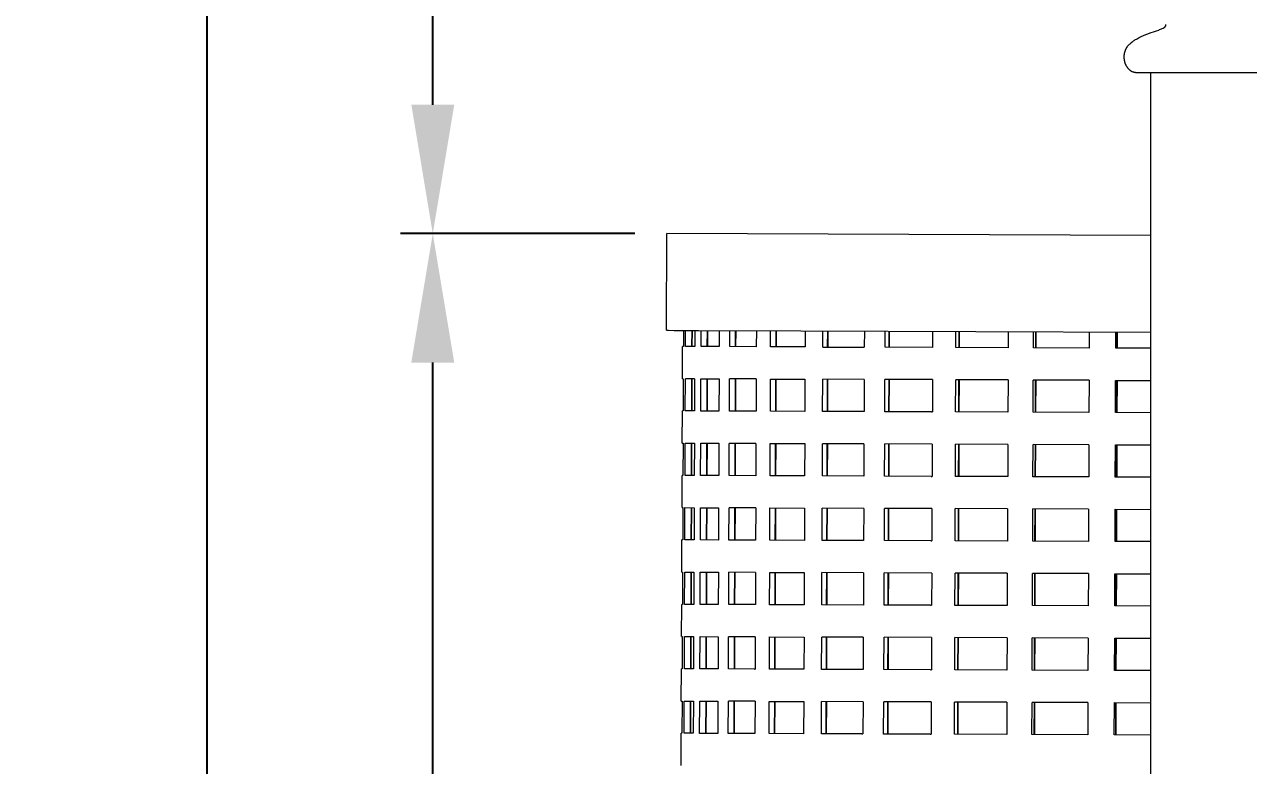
# Model space of a CAD drawing. Header units: millimetres. Extents: x 311 to 4068, y 1050 to 3803.
# Drawn here: x 2249.2 to 2629.1, y 3176.5 to 3406.4 of the extents above; entities that cross this region are included whole.
import ezdxf

# ---------------------------------------------------------------- set-up
doc = ezdxf.new("R2010")
doc.units = ezdxf.units.MM
doc.layers.add('ZANO_R', color=7, linetype='Continuous', lineweight=0)
doc.layers.add('ZANO_W', color=1, linetype='Continuous', lineweight=0)
doc.styles.get("Standard").update_dxf_attribs({"font": 'ARIALUNI.TTF'})
doc.dimstyles.new('pl i ang', dxfattribs={"dimtxt": 50, "dimasz": 50, "dimexe": 1.25, "dimexo": 0.625, "dimgap": 10, "dimtad": 1, "dimtoh": 1, "dimtxsty": 'Standard', "dimcen": 2.5, "dimclrd": 1, "dimclre": 1, "dimclrt": 1, "dimadec": 0, "dimazin": 0, "dimtfac": 1, "dimtmove": 0, "dimatfit": 3, "dimfxl": 1, "dimarcsym": 1})

# ---------------------------------------------------------------- blocks, each defined once
blk = doc.blocks.new('*D397')
at = {"layer": 'ZANO_W', "color": 1, "lineweight": -2}
for p, q in [((2438.59, 3341.51), (2365.91, 3341.51)), ((2375.91, 2589.42), (2375.91, 3301.51)), ((2556.41, 2549.42), (2365.91, 2549.42))]:
    blk.add_line(p, q, dxfattribs=at)
at = {"layer": 'ZANO_W', "color": 1}
for points in [[(2382.58, 3301.51), (2369.25, 3301.51), (2375.91, 3341.51)], [(2369.25, 2589.42), (2382.58, 2589.42), (2375.91, 2549.42)]]:
    blk.add_solid(points, dxfattribs=at)
at = {"layer": 'ZANO_W', "color": 1, "insert": (2345.48, 2945.46), "char_height": 40, "attachment_point": 5, "rotation": 90}
blk.add_mtext('792', dxfattribs=at)
blk = doc.blocks.new('*D398')
at = {"layer": 'ZANO_W', "color": 1, "lineweight": -2}
for p, q in [((2842.06, 3712.07), (2365.91, 3712.07)), ((2375.91, 3381.51), (2375.91, 3672.07)), ((2438.59, 3341.51), (2365.91, 3341.51))]:
    blk.add_line(p, q, dxfattribs=at)
at = {"layer": 'ZANO_W', "color": 1}
for points in [[(2382.58, 3672.07), (2369.25, 3672.07), (2375.91, 3712.07)], [(2369.25, 3381.51), (2382.58, 3381.51), (2375.91, 3341.51)]]:
    blk.add_solid(points, dxfattribs=at)
at = {"layer": 'ZANO_W', "color": 1, "insert": (2345.48, 3526.79), "char_height": 40, "attachment_point": 5, "rotation": 90}
blk.add_mtext('371', dxfattribs=at)
blk = doc.blocks.new('*D400')
at = {"layer": 'ZANO_W', "color": 1, "lineweight": -2}
for p, q in [((2612.91, 3712.07), (2295.87, 3712.07)), ((2305.87, 2131.42), (2305.87, 3672.07)), ((2588.76, 2091.42), (2295.87, 2091.42))]:
    blk.add_line(p, q, dxfattribs=at)
at = {"layer": 'ZANO_W', "color": 1}
for points in [[(2312.54, 3672.07), (2299.2, 3672.07), (2305.87, 3712.07)], [(2299.2, 2131.42), (2312.54, 2131.42), (2305.87, 2091.42)]]:
    blk.add_solid(points, dxfattribs=at)
at = {"layer": 'ZANO_W', "color": 1, "insert": (2275.43, 2901.74), "char_height": 40, "attachment_point": 5, "rotation": 90}
blk.add_mtext('1621', dxfattribs=at)

msp = doc.modelspace()

# ---------------------------------------------------------------- linework, layer by layer
at = {"layer": 'ZANO_R'}
for p, q in [((2598.57, 3403.76), (2599.92, 3404.22)), ((2599.92, 3404.22), (2600.57, 3404.44)), ((2600.57, 3404.44), (2601.21, 3404.68)), ((2601.21, 3404.68), (2601.5, 3404.79)), ((2601.5, 3404.79), (2601.78, 3404.9)), ((2601.78, 3404.9), (2602.06, 3405.02)), ((2602.06, 3405.02), (2602.33, 3405.15)), ((2602.33, 3405.15), (2602.6, 3405.29)), ((2602.6, 3405.29), (2602.86, 3405.44)), ((2602.86, 3405.44), (2603.12, 3405.6)), ((2603.12, 3405.6), (2603.39, 3406.01)), ((2603.39, 3406.04), (2603.4, 3406.06)), ((2603.39, 3406.03), (2603.39, 3406.04)), ((2603.39, 3406.01), (2603.39, 3406.03)), ((2603.41, 3406.15), (2603.4, 3406.39)), ((2603.4, 3406.1), (2603.41, 3406.12)), ((2603.4, 3406.07), (2603.4, 3406.1)), ((2603.4, 3406.06), (2603.4, 3406.07)), ((2603.41, 3406.12), (2603.41, 3406.15)), ((2591.94, 3400.04), (2592.12, 3400.24)), ((2592.12, 3400.24), (2592.32, 3400.44)), ((2592.32, 3400.44), (2592.52, 3400.63)), ((2592.52, 3400.63), (2592.72, 3400.81)), ((2592.72, 3400.81), (2592.93, 3400.98)), ((2592.93, 3400.98), (2593.15, 3401.15)), ((2593.15, 3401.15), (2593.38, 3401.31)), ((2593.38, 3401.31), (2593.6, 3401.46)), ((2593.6, 3401.46), (2593.84, 3401.6)), ((2593.84, 3401.6), (2594.48, 3401.98)), ((2594.48, 3401.98), (2595.14, 3402.33)), ((2595.14, 3402.33), (2595.8, 3402.66)), ((2595.8, 3402.66), (2596.48, 3402.97)), ((2596.48, 3402.97), (2597.17, 3403.25)), ((2597.17, 3403.25), (2597.87, 3403.52)), ((2597.87, 3403.52), (2598.57, 3403.76)), ((2590.51, 3396.5), (2590.52, 3396.61)), ((2590.51, 3396.39), (2590.51, 3396.5)), ((2590.51, 3396.28), (2590.51, 3396.39)), ((2590.52, 3396.72), (2590.53, 3396.83)), ((2590.52, 3396.61), (2590.52, 3396.72)), ((2590.53, 3396.83), (2590.54, 3396.94)), ((2590.54, 3396.94), (2590.55, 3397.05)), ((2590.55, 3397.05), (2590.57, 3397.16)), ((2590.57, 3397.16), (2590.58, 3397.27)), ((2590.58, 3397.27), (2590.6, 3397.38)), ((2590.6, 3397.38), (2590.62, 3397.49)), ((2590.62, 3397.49), (2590.65, 3397.59)), ((2590.65, 3397.59), (2590.67, 3397.7)), ((2590.67, 3397.7), (2590.7, 3397.81)), ((2590.7, 3397.81), (2590.73, 3397.91)), ((2590.73, 3397.91), (2590.76, 3398.02)), ((2590.76, 3398.02), (2590.79, 3398.12)), ((2590.79, 3398.12), (2590.83, 3398.23)), ((2590.83, 3398.23), (2590.87, 3398.33)), ((2590.87, 3398.33), (2590.91, 3398.43)), ((2590.91, 3398.43), (2590.95, 3398.54)), ((2590.95, 3398.54), (2590.99, 3398.64)), ((2590.99, 3398.64), (2591.04, 3398.74)), ((2591.04, 3398.74), (2591.09, 3398.83)), ((2591.09, 3398.83), (2591.14, 3398.93)), ((2591.14, 3398.93), (2591.19, 3399.03)), ((2591.19, 3399.03), (2591.24, 3399.12)), ((2591.24, 3399.12), (2591.3, 3399.22)), ((2591.3, 3399.22), (2591.36, 3399.31)), ((2591.36, 3399.31), (2591.42, 3399.4)), ((2591.42, 3399.4), (2591.58, 3399.62)), ((2591.58, 3399.62), (2591.76, 3399.83)), ((2591.76, 3399.83), (2591.94, 3400.04)), ((2590.51, 3396.17), (2590.51, 3396.28)), ((2590.51, 3396.06), (2590.51, 3396.17)), ((2590.52, 3395.95), (2590.51, 3396.06)), ((2590.53, 3395.84), (2590.52, 3395.95)), ((2590.54, 3395.73), (2590.53, 3395.84)), ((2590.55, 3395.62), (2590.54, 3395.73)), ((2590.56, 3395.51), (2590.55, 3395.62)), ((2590.58, 3395.4), (2590.56, 3395.51)), ((2590.6, 3395.3), (2590.58, 3395.4)), ((2590.64, 3395.08), (2590.6, 3395.3)), ((2590.66, 3394.97), (2590.64, 3395.08)), ((2590.69, 3394.86), (2590.66, 3394.97)), ((2590.72, 3394.75), (2590.69, 3394.86)), ((2590.75, 3394.65), (2590.72, 3394.75)), ((2590.78, 3394.54), (2590.75, 3394.65)), ((2590.81, 3394.43), (2590.78, 3394.54)), ((2590.85, 3394.33), (2590.81, 3394.43)), ((2590.89, 3394.22), (2590.85, 3394.33)), ((2590.93, 3394.12), (2590.89, 3394.22)), ((2590.97, 3394.01), (2590.93, 3394.12)), ((2591.02, 3393.91), (2590.97, 3394.01)), ((2591.07, 3393.81), (2591.02, 3393.91)), ((2591.11, 3393.71), (2591.07, 3393.81)), ((2591.16, 3393.61), (2591.11, 3393.71)), ((2591.22, 3393.51), (2591.16, 3393.61)), ((2591.27, 3393.41), (2591.22, 3393.51)), ((2591.33, 3393.32), (2591.27, 3393.41)), ((2591.39, 3393.22), (2591.33, 3393.32)), ((2591.45, 3393.13), (2591.39, 3393.22)), ((2591.52, 3393.03), (2591.45, 3393.13)), ((2591.59, 3392.94), (2591.52, 3393.03)), ((2591.66, 3392.85), (2591.59, 3392.94)), ((2591.73, 3392.76), (2591.66, 3392.85)), ((2591.8, 3392.67), (2591.73, 3392.76)), ((2591.88, 3392.59), (2591.8, 3392.67)), ((2591.96, 3392.5), (2591.88, 3392.59)), ((2592.05, 3392.42), (2591.96, 3392.5)), ((2592.13, 3392.34), (2592.05, 3392.42)), ((2592.22, 3392.26), (2592.13, 3392.34)), ((2592.31, 3392.19), (2592.22, 3392.26)), ((2592.4, 3392.12), (2592.31, 3392.19)), ((2592.5, 3392.05), (2592.4, 3392.12)), ((2592.6, 3391.98), (2592.5, 3392.05)), ((2592.7, 3391.91), (2592.6, 3391.98)), ((2592.81, 3391.85), (2592.7, 3391.91)), ((2592.92, 3391.8), (2592.81, 3391.85)), ((2593.02, 3391.74), (2592.92, 3391.8)), ((2593.13, 3391.69), (2593.02, 3391.74)), ((2593.25, 3391.65), (2593.13, 3391.69)), ((2593.31, 3391.62), (2593.25, 3391.65)), ((2593.37, 3391.6), (2593.31, 3391.62)), ((2593.43, 3391.58), (2593.37, 3391.6)), ((2593.49, 3391.56), (2593.43, 3391.58)), ((2593.55, 3391.54), (2593.49, 3391.56)), ((2593.61, 3391.53), (2593.55, 3391.54)), ((2593.67, 3391.51), (2593.61, 3391.53)), ((2593.73, 3391.5), (2593.67, 3391.51)), ((2593.79, 3391.48), (2593.73, 3391.5)), ((2593.86, 3391.47), (2593.79, 3391.48)), ((2593.92, 3391.46), (2593.86, 3391.47)), ((2593.98, 3391.45), (2593.92, 3391.46)), ((2594.05, 3391.44), (2593.98, 3391.45)), ((2594.11, 3391.43), (2594.05, 3391.44)), ((2594.17, 3391.42), (2594.11, 3391.43)), ((2594.24, 3391.42), (2594.17, 3391.42)), ((2636.04, 3391.42), (2594.24, 3391.42)), ((2598.76, 2693.42), (2598.76, 3391.42)), ((2448.47, 3311.51), (2448.59, 3341.51)), ((2598.76, 3340.95), (2448.59, 3341.51)), ((2448.47, 3311.51), (2448.48, 3311.51)), ((2448.48, 3311.51), (2448.48, 3311.51)), ((2448.48, 3311.51), (2448.5, 3311.51)), ((2448.5, 3311.51), (2448.61, 3311.51)), ((2448.61, 3311.51), (2449.03, 3311.51)), ((2449.03, 3311.51), (2450.81, 3311.5)), ((2450.81, 3311.5), (2458.34, 3311.47)), ((2453.72, 3311.49), (2453.7, 3306.49)), ((2454.36, 3306.49), (2454.38, 3311.49)), ((2456.35, 3306.48), (2456.37, 3311.48)), ((2456.37, 3311.48), (2456.36, 3306.48)), ((2457.23, 3311.48), (2457.21, 3306.48)), ((2458.34, 3311.47), (2490.1, 3311.36)), ((2459.19, 3306.47), (2459.21, 3311.47)), ((2461.12, 3306.46), (2461.14, 3311.46)), ((2461.15, 3311.46), (2461.13, 3306.46)), ((2464.84, 3311.45), (2464.82, 3306.45)), ((2468.06, 3306.44), (2468.08, 3311.44)), ((2469.89, 3306.43), (2469.91, 3311.43)), ((2469.92, 3311.43), (2469.9, 3306.43)), ((2476.35, 3311.41), (2476.33, 3306.41)), ((2480.76, 3306.39), (2480.78, 3311.39)), ((2482.44, 3306.38), (2482.46, 3311.38)), ((2482.47, 3311.38), (2482.45, 3306.38)), ((2490.1, 3311.36), (2598.76, 3310.95)), ((2491.48, 3311.35), (2491.46, 3306.35)), ((2496.97, 3306.33), (2496.99, 3311.33)), ((2498.46, 3306.32), (2498.48, 3311.32)), ((2498.5, 3311.32), (2498.48, 3306.32)), ((2509.87, 3311.28), (2509.85, 3306.28)), ((2516.3, 3306.26), (2516.31, 3311.26)), ((2517.56, 3306.25), (2517.58, 3311.25)), ((2517.6, 3311.25), (2517.58, 3306.25)), ((2531.05, 3311.2), (2531.03, 3306.2)), ((2538.26, 3306.18), (2538.28, 3311.18)), ((2539.26, 3306.17), (2539.28, 3311.17)), ((2539.31, 3311.17), (2539.29, 3306.17)), ((2554.51, 3311.12), (2554.49, 3306.12)), ((2562.32, 3306.09), (2562.34, 3311.09)), ((2563.04, 3306.08), (2563.06, 3311.08)), ((2563.09, 3311.08), (2563.07, 3306.08)), ((2579.66, 3311.02), (2579.65, 3306.02)), ((2587.89, 3305.99), (2587.91, 3310.99)), ((2588.31, 3305.99), (2588.33, 3310.99)), ((2588.35, 3310.99), (2588.34, 3305.99)), ((2453.42, 3296.49), (2453.46, 3306.49)), ((2453.7, 3306.49), (2453.46, 3306.49)), ((2457.21, 3306.48), (2454.36, 3306.49)), ((2464.76, 3306.45), (2459.19, 3306.47)), ((2464.76, 3306.45), (2464.82, 3306.45)), ((2476.33, 3306.41), (2468.06, 3306.44)), ((2491.46, 3306.35), (2480.76, 3306.39)), ((2496.97, 3306.33), (2509.85, 3306.28)), ((2531.03, 3306.2), (2516.3, 3306.26)), ((2554.49, 3306.12), (2538.26, 3306.18)), ((2579.65, 3306.02), (2562.32, 3306.09)), ((2598.76, 3305.95), (2587.89, 3305.99)), ((2453.42, 3296.49), (2453.66, 3296.49)), ((2453.42, 3296.49), (2453.42, 3296.49)), ((2453.66, 3296.49), (2453.62, 3286.49)), ((2454.29, 3286.49), (2454.33, 3296.49)), ((2457.17, 3296.48), (2454.33, 3296.49)), ((2456.28, 3286.48), (2456.32, 3296.48)), ((2456.32, 3296.48), (2456.28, 3286.48)), ((2457.17, 3296.48), (2457.14, 3286.48)), ((2459.12, 3286.47), (2459.15, 3296.47)), ((2459.15, 3296.47), (2464.78, 3296.45)), ((2461.05, 3286.46), (2461.09, 3296.46)), ((2461.09, 3296.46), (2461.06, 3286.46)), ((2464.78, 3296.45), (2464.74, 3286.45)), ((2467.99, 3286.44), (2468.02, 3296.44)), ((2476.29, 3296.41), (2468.02, 3296.44)), ((2469.82, 3286.43), (2469.85, 3296.43)), ((2469.86, 3296.43), (2469.83, 3286.43)), ((2476.29, 3296.41), (2476.25, 3286.41)), ((2480.68, 3286.39), (2480.72, 3296.39)), ((2480.72, 3296.39), (2491.43, 3296.35)), ((2482.36, 3286.38), (2482.4, 3296.38)), ((2482.42, 3296.38), (2482.38, 3286.38)), ((2491.43, 3296.35), (2491.39, 3286.35)), ((2496.9, 3286.33), (2496.93, 3296.33)), ((2509.81, 3296.28), (2496.93, 3296.33)), ((2498.38, 3286.32), (2498.42, 3296.32)), ((2498.44, 3296.32), (2498.4, 3286.32)), ((2509.81, 3296.28), (2509.77, 3286.28)), ((2516.22, 3286.26), (2516.26, 3296.26)), ((2530.99, 3296.2), (2516.26, 3296.26)), ((2517.48, 3286.25), (2517.52, 3296.25)), ((2517.54, 3296.25), (2517.5, 3286.25)), ((2530.99, 3296.2), (2530.96, 3286.2)), ((2538.19, 3286.18), (2538.22, 3296.18)), ((2554.45, 3296.12), (2538.22, 3296.18)), ((2539.19, 3286.17), (2539.23, 3296.17)), ((2539.25, 3296.17), (2539.21, 3286.17)), ((2554.45, 3296.12), (2554.41, 3286.12)), ((2562.25, 3286.09), (2562.29, 3296.09)), ((2579.61, 3296.02), (2562.29, 3296.09)), ((2562.97, 3286.08), (2563, 3296.08)), ((2563.03, 3296.08), (2562.99, 3286.08)), ((2579.61, 3296.02), (2579.57, 3286.02)), ((2587.82, 3285.99), (2587.85, 3295.99)), ((2587.85, 3295.99), (2598.76, 3295.95)), ((2588.23, 3285.99), (2588.27, 3295.99)), ((2588.3, 3295.99), (2588.26, 3285.99)), ((2453.34, 3276.49), (2453.38, 3286.49)), ((2453.62, 3286.49), (2453.38, 3286.49)), ((2457.14, 3286.48), (2454.29, 3286.49)), ((2464.68, 3286.45), (2459.12, 3286.47)), ((2464.68, 3286.45), (2464.74, 3286.45)), ((2476.25, 3286.41), (2467.99, 3286.44)), ((2491.39, 3286.35), (2480.68, 3286.39)), ((2509.77, 3286.28), (2496.9, 3286.33)), ((2530.66, 3286.2), (2516.22, 3286.26)), ((2530.66, 3286.2), (2530.96, 3286.2)), ((2554.41, 3286.12), (2538.19, 3286.18)), ((2579.57, 3286.02), (2562.25, 3286.09)), ((2598.76, 3285.95), (2587.82, 3285.99)), ((2453.35, 3276.49), (2453.59, 3276.49)), ((2453.35, 3276.49), (2453.35, 3276.49)), ((2453.59, 3276.49), (2453.55, 3266.49)), ((2454.21, 3266.49), (2454.25, 3276.49)), ((2454.25, 3276.49), (2457.1, 3276.48)), ((2456.2, 3266.48), (2456.24, 3276.48)), ((2456.24, 3276.48), (2456.21, 3266.48)), ((2457.1, 3276.48), (2457.06, 3266.48)), ((2459.04, 3266.47), (2459.08, 3276.47)), ((2459.08, 3276.47), (2464.71, 3276.45)), ((2460.97, 3266.46), (2461.01, 3276.46)), ((2461.02, 3276.46), (2460.98, 3266.46)), ((2464.71, 3276.45), (2464.67, 3266.45)), ((2467.91, 3266.44), (2467.95, 3276.44)), ((2476.22, 3276.41), (2467.95, 3276.44)), ((2469.74, 3266.43), (2469.78, 3276.43)), ((2469.79, 3276.43), (2469.75, 3266.43)), ((2476.22, 3276.41), (2476.18, 3266.41)), ((2480.61, 3266.39), (2480.65, 3276.39)), ((2480.65, 3276.39), (2491.35, 3276.35)), ((2482.29, 3266.38), (2482.33, 3276.38)), ((2482.34, 3276.38), (2482.3, 3266.38)), ((2491.35, 3276.35), (2491.32, 3266.35)), ((2496.82, 3266.33), (2496.86, 3276.33)), ((2509.74, 3276.28), (2496.86, 3276.33)), ((2498.31, 3266.32), (2498.35, 3276.32)), ((2498.37, 3276.32), (2498.33, 3266.32)), ((2509.74, 3276.28), (2509.7, 3266.28)), ((2516.15, 3266.26), (2516.18, 3276.26)), ((2530.92, 3276.2), (2516.18, 3276.26)), ((2517.41, 3266.25), (2517.45, 3276.25)), ((2517.47, 3276.25), (2517.43, 3266.25)), ((2530.92, 3276.2), (2530.88, 3266.2)), ((2538.11, 3266.18), (2538.15, 3276.18)), ((2554.38, 3276.12), (2538.15, 3276.18)), ((2539.11, 3266.17), (2539.15, 3276.17)), ((2539.18, 3276.17), (2539.14, 3266.17)), ((2554.38, 3276.12), (2554.34, 3266.12)), ((2562.17, 3266.09), (2562.21, 3276.09)), ((2579.53, 3276.02), (2562.21, 3276.09)), ((2562.89, 3266.08), (2562.93, 3276.08)), ((2562.96, 3276.08), (2562.92, 3266.08)), ((2579.53, 3276.02), (2579.5, 3266.02)), ((2587.74, 3265.99), (2587.78, 3275.99)), ((2587.78, 3275.99), (2598.76, 3275.95)), ((2588.16, 3265.99), (2588.2, 3275.99)), ((2588.22, 3275.99), (2588.19, 3265.99)), ((2453.27, 3256.49), (2453.31, 3266.49)), ((2453.55, 3266.49), (2453.31, 3266.49)), ((2457.06, 3266.48), (2454.21, 3266.49)), ((2464.67, 3266.45), (2459.04, 3266.47)), ((2476.18, 3266.41), (2467.91, 3266.44)), ((2491.32, 3266.35), (2480.61, 3266.39)), ((2509.7, 3266.28), (2496.82, 3266.33)), ((2530.58, 3266.2), (2516.15, 3266.26)), ((2530.58, 3266.2), (2530.88, 3266.2)), ((2554.34, 3266.12), (2538.11, 3266.18)), ((2579.5, 3266.02), (2562.17, 3266.09)), ((2598.76, 3265.95), (2587.74, 3265.99)), ((2453.27, 3256.49), (2453.51, 3256.49)), ((2453.27, 3256.49), (2453.27, 3256.49)), ((2453.51, 3256.49), (2453.48, 3246.49)), ((2454.14, 3246.49), (2454.18, 3256.49)), ((2454.18, 3256.49), (2457.03, 3256.48)), ((2456.13, 3246.48), (2456.17, 3256.48)), ((2456.17, 3256.48), (2456.13, 3246.48)), ((2457.03, 3256.48), (2456.99, 3246.48)), ((2458.97, 3246.47), (2459, 3256.47)), ((2459, 3256.47), (2464.63, 3256.45)), ((2460.9, 3246.46), (2460.94, 3256.46)), ((2460.94, 3256.46), (2460.91, 3246.46)), ((2464.63, 3256.45), (2464.59, 3246.45)), ((2467.84, 3246.44), (2467.88, 3256.44)), ((2476.14, 3256.41), (2467.88, 3256.44)), ((2469.67, 3246.43), (2469.7, 3256.43)), ((2469.72, 3256.43), (2469.68, 3246.43)), ((2476.14, 3256.41), (2476.11, 3246.41)), ((2480.54, 3246.39), (2480.57, 3256.39)), ((2480.57, 3256.39), (2491.28, 3256.35)), ((2482.21, 3246.38), (2482.25, 3256.38)), ((2482.27, 3256.38), (2482.23, 3246.38)), ((2491.28, 3256.35), (2491.24, 3246.35)), ((2496.75, 3246.33), (2496.78, 3256.33)), ((2509.66, 3256.28), (2496.78, 3256.33)), ((2498.24, 3246.32), (2498.27, 3256.32)), ((2498.29, 3256.32), (2498.25, 3246.32)), ((2509.66, 3256.28), (2509.63, 3246.28)), ((2516.07, 3246.26), (2516.11, 3256.26)), ((2530.84, 3256.2), (2516.11, 3256.26)), ((2517.33, 3246.25), (2517.37, 3256.25)), ((2517.39, 3256.25), (2517.36, 3246.25)), ((2530.84, 3256.2), (2530.81, 3246.2)), ((2538.04, 3246.18), (2538.07, 3256.18)), ((2554.3, 3256.12), (2538.07, 3256.18)), ((2539.04, 3246.17), (2539.08, 3256.17)), ((2539.1, 3256.17), (2539.06, 3246.17)), ((2554.3, 3256.12), (2554.27, 3246.12)), ((2562.1, 3246.09), (2562.14, 3256.09)), ((2579.46, 3256.02), (2562.14, 3256.09)), ((2562.82, 3246.08), (2562.86, 3256.08)), ((2562.88, 3256.08), (2562.85, 3246.08)), ((2579.46, 3256.02), (2579.42, 3246.02)), ((2587.67, 3245.99), (2587.7, 3255.99)), ((2587.7, 3255.99), (2598.76, 3255.95)), ((2588.09, 3245.99), (2588.12, 3255.99)), ((2588.15, 3255.99), (2588.11, 3245.99)), ((2453.2, 3236.49), (2453.23, 3246.49)), ((2453.48, 3246.49), (2453.23, 3246.49)), ((2456.99, 3246.48), (2454.14, 3246.49)), ((2464.59, 3246.45), (2458.97, 3246.47)), ((2476.11, 3246.41), (2467.84, 3246.44)), ((2491.24, 3246.35), (2480.54, 3246.39)), ((2509.63, 3246.28), (2496.75, 3246.33)), ((2530.51, 3246.2), (2516.07, 3246.26)), ((2530.51, 3246.2), (2530.81, 3246.2)), ((2554.27, 3246.12), (2538.04, 3246.18)), ((2579.42, 3246.02), (2562.1, 3246.09)), ((2598.76, 3245.95), (2587.67, 3245.99)), ((2453.2, 3236.49), (2453.44, 3236.49)), ((2453.2, 3236.49), (2453.2, 3236.49)), ((2453.44, 3236.49), (2453.4, 3226.49)), ((2454.07, 3226.49), (2454.1, 3236.49)), ((2454.1, 3236.49), (2456.95, 3236.48)), ((2456.06, 3226.48), (2456.09, 3236.48)), ((2456.1, 3236.48), (2456.06, 3226.48)), ((2456.95, 3236.48), (2456.91, 3226.48)), ((2458.89, 3226.47), (2458.93, 3236.47)), ((2458.93, 3236.47), (2464.56, 3236.45)), ((2460.87, 3236.46), (2460.83, 3226.46)), ((2460.83, 3226.46), (2460.86, 3236.46)), ((2464.56, 3236.45), (2464.52, 3226.45)), ((2467.76, 3226.44), (2467.8, 3236.44)), ((2476.07, 3236.41), (2467.8, 3236.44)), ((2469.59, 3226.43), (2469.63, 3236.43)), ((2469.64, 3236.43), (2469.6, 3226.43)), ((2476.07, 3236.41), (2476.03, 3226.41)), ((2480.46, 3226.39), (2480.5, 3236.39)), ((2480.5, 3236.39), (2491.2, 3236.35)), ((2482.14, 3226.38), (2482.18, 3236.38)), ((2482.19, 3236.38), (2482.16, 3226.38)), ((2491.2, 3236.35), (2491.17, 3226.35)), ((2496.67, 3226.33), (2496.71, 3236.33)), ((2509.59, 3236.28), (2496.71, 3236.33)), ((2498.16, 3226.32), (2498.2, 3236.32)), ((2498.22, 3236.32), (2498.18, 3226.32)), ((2509.59, 3236.28), (2509.55, 3226.28)), ((2516, 3226.26), (2516.04, 3236.26)), ((2530.77, 3236.2), (2516.04, 3236.26)), ((2517.26, 3226.25), (2517.3, 3236.25)), ((2517.32, 3236.25), (2517.28, 3226.25)), ((2530.77, 3236.2), (2530.73, 3226.2)), ((2537.96, 3226.18), (2538, 3236.18)), ((2554.23, 3236.12), (2538, 3236.18)), ((2538.97, 3226.17), (2539, 3236.17)), ((2539.03, 3236.17), (2538.99, 3226.17)), ((2554.23, 3236.12), (2554.19, 3226.12)), ((2562.03, 3226.09), (2562.06, 3236.09)), ((2579.38, 3236.02), (2562.06, 3236.09)), ((2562.74, 3226.08), (2562.78, 3236.08)), ((2562.81, 3236.08), (2562.77, 3226.08)), ((2579.38, 3236.02), (2579.35, 3226.02)), ((2587.59, 3225.99), (2587.63, 3235.99)), ((2587.63, 3235.99), (2598.76, 3235.95)), ((2588.01, 3225.99), (2588.05, 3235.99)), ((2588.08, 3235.99), (2588.04, 3225.99)), ((2453.12, 3216.49), (2453.16, 3226.49)), ((2453.4, 3226.49), (2453.16, 3226.49)), ((2456.91, 3226.48), (2454.07, 3226.49)), ((2464.52, 3226.45), (2458.89, 3226.47)), ((2476.03, 3226.41), (2467.76, 3226.44)), ((2491.17, 3226.35), (2480.46, 3226.39)), ((2509.55, 3226.28), (2496.67, 3226.33)), ((2530.43, 3226.2), (2516, 3226.26)), ((2530.43, 3226.2), (2530.73, 3226.2)), ((2554.19, 3226.12), (2537.96, 3226.18)), ((2579.35, 3226.02), (2562.03, 3226.09)), ((2598.76, 3225.95), (2587.59, 3225.99)), ((2453.12, 3216.49), (2453.36, 3216.49)), ((2453.12, 3216.49), (2453.12, 3216.49)), ((2453.36, 3216.49), (2453.33, 3206.49)), ((2453.99, 3206.49), (2454.03, 3216.49)), ((2454.03, 3216.49), (2456.88, 3216.48)), ((2455.98, 3206.48), (2456.02, 3216.48)), ((2456.02, 3216.48), (2455.98, 3206.48)), ((2456.88, 3216.48), (2456.84, 3206.48)), ((2458.82, 3206.47), (2458.86, 3216.47)), ((2458.86, 3216.47), (2464.48, 3216.45)), ((2460.75, 3206.46), (2460.79, 3216.46)), ((2460.8, 3216.46), (2460.76, 3206.46)), ((2464.48, 3216.45), (2464.45, 3206.45)), ((2467.69, 3206.44), (2467.73, 3216.44)), ((2475.99, 3216.41), (2467.73, 3216.44)), ((2469.52, 3206.43), (2469.55, 3216.43)), ((2469.57, 3216.43), (2469.53, 3206.43)), ((2475.99, 3216.41), (2475.96, 3206.41)), ((2480.39, 3206.39), (2480.42, 3216.39)), ((2480.42, 3216.39), (2491.13, 3216.35)), ((2482.07, 3206.38), (2482.1, 3216.38)), ((2482.12, 3216.38), (2482.08, 3206.38)), ((2491.13, 3216.35), (2491.09, 3206.35)), ((2496.6, 3206.33), (2496.64, 3216.33)), ((2509.51, 3216.28), (2496.64, 3216.33)), ((2498.09, 3206.32), (2498.12, 3216.32)), ((2498.14, 3216.32), (2498.11, 3206.32)), ((2509.51, 3216.28), (2509.48, 3206.28)), ((2515.92, 3206.26), (2515.96, 3216.26)), ((2530.7, 3216.2), (2515.96, 3216.26)), ((2517.18, 3206.25), (2517.22, 3216.25)), ((2517.24, 3216.25), (2517.21, 3206.25)), ((2530.7, 3216.2), (2530.66, 3206.2)), ((2537.89, 3206.18), (2537.93, 3216.18)), ((2554.15, 3216.12), (2537.93, 3216.18)), ((2538.89, 3206.17), (2538.93, 3216.17)), ((2538.95, 3216.17), (2538.92, 3206.17)), ((2554.15, 3216.12), (2554.12, 3206.12)), ((2561.95, 3206.09), (2561.99, 3216.09)), ((2579.31, 3216.02), (2561.99, 3216.09)), ((2562.67, 3206.08), (2562.71, 3216.08)), ((2562.73, 3216.08), (2562.7, 3206.08)), ((2579.31, 3216.02), (2579.27, 3206.02)), ((2587.52, 3205.99), (2587.56, 3215.99)), ((2587.56, 3215.99), (2598.76, 3215.95)), ((2587.94, 3205.99), (2587.97, 3215.99)), ((2588, 3215.99), (2587.96, 3205.99)), ((2453.05, 3196.49), (2453.08, 3206.49)), ((2453.33, 3206.49), (2453.08, 3206.49)), ((2456.84, 3206.48), (2453.99, 3206.49)), ((2464.45, 3206.45), (2458.82, 3206.47)), ((2475.77, 3206.41), (2467.69, 3206.44)), ((2475.77, 3206.41), (2475.96, 3206.41)), ((2491.09, 3206.35), (2480.39, 3206.39)), ((2509.48, 3206.28), (2496.6, 3206.33)), ((2530.36, 3206.2), (2515.92, 3206.26)), ((2530.36, 3206.2), (2530.66, 3206.2)), ((2554.12, 3206.12), (2537.89, 3206.18)), ((2579.27, 3206.02), (2561.95, 3206.09)), ((2598.76, 3205.95), (2587.52, 3205.99)), ((2453.05, 3196.49), (2453.29, 3196.49)), ((2453.05, 3196.49), (2453.05, 3196.49)), ((2453.29, 3196.49), (2453.25, 3186.49)), ((2453.92, 3186.49), (2453.95, 3196.49)), ((2453.95, 3196.49), (2456.8, 3196.48)), ((2455.91, 3186.48), (2455.94, 3196.48)), ((2455.95, 3196.48), (2455.91, 3186.48)), ((2456.8, 3196.48), (2456.76, 3186.48)), ((2458.74, 3186.47), (2458.78, 3196.47)), ((2458.78, 3196.47), (2464.41, 3196.45)), ((2460.72, 3196.46), (2460.68, 3186.46)), ((2460.68, 3186.46), (2460.71, 3196.46)), ((2464.41, 3196.45), (2464.37, 3186.45)), ((2467.62, 3186.44), (2467.65, 3196.44)), ((2475.92, 3196.41), (2467.65, 3196.44)), ((2469.44, 3186.43), (2469.48, 3196.43)), ((2469.49, 3196.43), (2469.45, 3186.43)), ((2475.92, 3196.41), (2475.88, 3186.41)), ((2480.31, 3186.39), (2480.35, 3196.39)), ((2480.35, 3196.39), (2491.05, 3196.35)), ((2481.99, 3186.38), (2482.03, 3196.38)), ((2482.04, 3196.38), (2482.01, 3186.38)), ((2491.05, 3196.35), (2491.02, 3186.35)), ((2496.52, 3186.33), (2496.56, 3196.33)), ((2509.44, 3196.28), (2496.56, 3196.33)), ((2498.01, 3186.33), (2498.05, 3196.32)), ((2498.07, 3196.32), (2498.03, 3186.33)), ((2509.44, 3196.28), (2509.4, 3186.28)), ((2515.85, 3186.26), (2515.89, 3196.26)), ((2530.62, 3196.2), (2515.89, 3196.26)), ((2517.11, 3186.25), (2517.15, 3196.25)), ((2517.17, 3196.25), (2517.13, 3186.25)), ((2530.62, 3196.2), (2530.58, 3186.2)), ((2537.81, 3186.18), (2537.85, 3196.18)), ((2554.08, 3196.12), (2537.85, 3196.18)), ((2538.82, 3186.17), (2538.85, 3196.17)), ((2538.88, 3196.17), (2538.84, 3186.17)), ((2554.08, 3196.12), (2554.04, 3186.12)), ((2561.88, 3186.09), (2561.91, 3196.09)), ((2579.24, 3196.02), (2561.91, 3196.09)), ((2562.6, 3186.08), (2562.63, 3196.08)), ((2562.66, 3196.08), (2562.62, 3186.08)), ((2579.24, 3196.02), (2579.2, 3186.02)), ((2587.44, 3185.99), (2587.48, 3195.99)), ((2587.48, 3195.99), (2598.76, 3195.95)), ((2587.86, 3185.99), (2587.9, 3195.99)), ((2587.93, 3195.99), (2587.89, 3185.99)), ((2452.97, 3176.49), (2453.01, 3186.49)), ((2453.25, 3186.49), (2453.01, 3186.49)), ((2456.76, 3186.48), (2453.92, 3186.49)), ((2464.37, 3186.45), (2458.74, 3186.47)), ((2475.88, 3186.41), (2467.62, 3186.44)), ((2491.02, 3186.35), (2480.31, 3186.39)), ((2509.1, 3186.28), (2496.52, 3186.33)), ((2509.1, 3186.28), (2509.4, 3186.28)), ((2530.28, 3186.2), (2515.85, 3186.26)), ((2530.28, 3186.2), (2530.58, 3186.2)), ((2554.04, 3186.12), (2537.81, 3186.18)), ((2579.2, 3186.02), (2561.88, 3186.09)), ((2598.76, 3185.95), (2587.44, 3185.99)), ((2452.98, 3176.49), (2452.97, 3176.49))]:
    msp.add_line(p, q, dxfattribs=at)

# ---------------------------------------------------------------- dimensions: what is measured, and where the dimension line sits
at = {"layer": 'ZANO_W'}
for base, p1, p2, picture, middle in [((2305.87, 3712.07), (2598.76, 2091.42), (2622.91, 3712.07), '*D400', (2275.43, 2901.74)), ((2375.91, 3712.07), (2448.59, 3341.51), (2852.06, 3712.07), '*D398', (2345.48, 3526.79)), ((2375.91, 3341.51), (2566.41, 2549.42), (2448.59, 3341.51), '*D397', (2345.48, 2945.46))]:
    dim = msp.add_linear_dim(base=base, p1=p1, p2=p2, angle=90, dimstyle='pl i ang', override={"dimtxt": 40, "dimasz": 40, "dimexe": 10, "dimexo": 10, "dimtoh": 0, "dimdec": 0, "dimtdec": 0, "dimtmove": 1}, dxfattribs=at)
    dim.commit()
    dim.dimension.update_dxf_attribs({"geometry": picture, "text_midpoint": middle})

doc.saveas('drawing.dxf')
